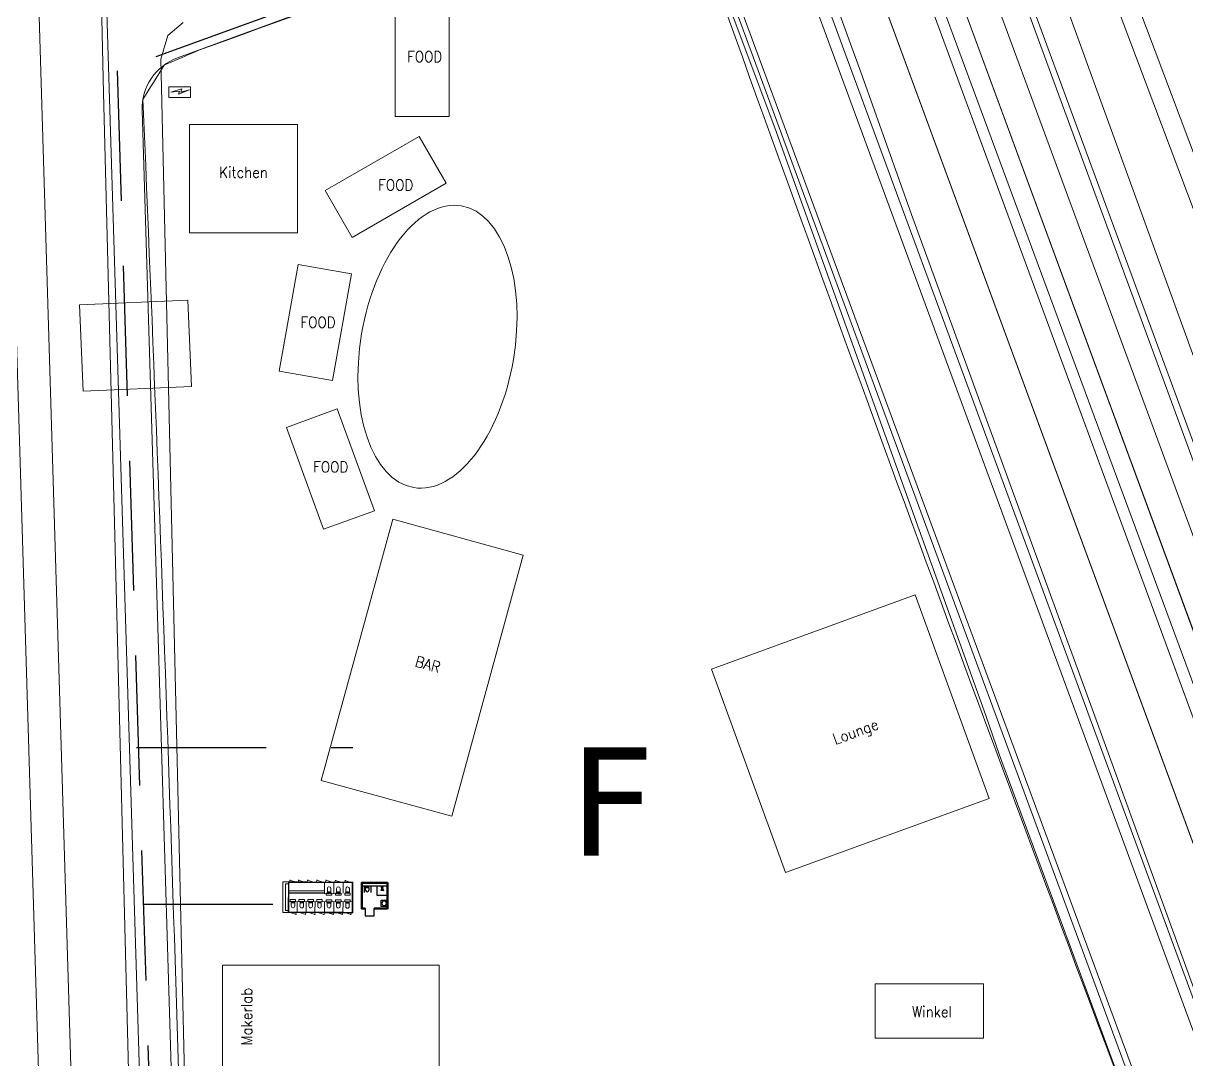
# Model space of a CAD drawing. Header units: millimetres. Extents: x 111563 to 112628, y 522776 to 523529.
# Drawn here: x 111919.6 to 112027, y 523121.2 to 523216.9 of the extents above; entities that cross this region are included whole.
import ezdxf
from ezdxf.enums import TextEntityAlignment as Align

# ---------------------------------------------------------------- set-up
doc = ezdxf.new("R2010")
doc.units = ezdxf.units.MM
doc.linetypes.add('DASHED', pattern=[18, 12, -6])
for name, color, linetype, lineweight, true_color in [('aggregaten', 94, 'Continuous', 0, 0x00aa00), ('FIELD F - hull', 18, 'Continuous', 0, 0x000000), ('FIELD M - hull', 18, 'Continuous', 0, 0x000000), ('FIELD N-O-Q - hull', 18, 'Continuous', 0, 0x000000), ('KOP -ACHTERGROND', 47, 'Continuous', 0, 0x7f6f3f), ('Pipes - water', 5, 'DASHED', 25, 0x0000ff), ('T hardware', 18, 'Continuous', 0, 0x000000), ('T horeca', 18, 'Continuous', 0, 0x000000), ('temp bridges', 1, 'Continuous', 0, 0xff0000), ('W00 kant water', 5, 'Continuous', 0, 0x0000ff)]:
    doc.layers.add(name, color=color, linetype=linetype, lineweight=lineweight, true_color=true_color)
doc.layers.add('toilet', color=18, linetype='Continuous', true_color=0x000000)
doc.styles.add('textstyle100', font='Standard')
doc.styles.add('textstyle39', font='standard')
doc.styles.add('textstyle49', font='standard')
doc.styles.add('textstyle50', font='standard')
doc.styles.add('textstyle87', font='')
doc.styles.add('textstyle95', font='Standard')
doc.styles.add('textstyle96', font='Standard')
doc.styles.add('textstyle97', font='Standard')
doc.styles.add('textstyle98', font='Standard')
doc.styles.add('textstyle99', font='Standard')
doc.styles.get('textstyle87').set_extended_font_data('DejaVu Sans Mono')

msp = doc.modelspace()

# ---------------------------------------------------------------- hatches: boundary and pattern name
at = {"layer": 'FIELD F - hull'}
h = msp.add_hatch(dxfattribs=at)
h.set_pattern_fill('AR-B816', color=256, scale=1000, style=0)
edge = h.paths.add_edge_path(flags=0)
edge.add_arc((118835.53178, 525681.69591), 7280.62405, 199.673781411, 200.673781411)
edge.add_arc((112164.4325, 523077.65319), 144.66022, 166.5522056, 167.5522056)
edge.add_arc((113804.70745, 518298.22268), 5129.898, 110.3213192, 111.3213192)
edge.add_arc((111894.60483, 522918.70969), 164.54002, 74.1704701, 75.1704701)
edge.add_arc((111835.92256, 522982.26304), 138.85644, 43.4565831, 44.4565831)
edge.add_arc((104466.83577, 522890.76036), 7470.58485, 1.4478013, 2.4478013)
edge.add_arc((111749.9902, 523323.27303), 213.28916, 327.8656075, 328.8656075)
edge.add_arc((111854.56536, 523397.03301), 199.88382, 292.9658522, 293.9658522)
edge.add_arc((111030.39541, 525752.57796), 2694.832, 289.63104808, 290.63104808)
at = {"layer": 'FIELD M - hull'}
h = msp.add_hatch(dxfattribs=at)
h.set_pattern_fill('AR-B816', color=256, scale=1000, style=0)
edge = h.paths.add_edge_path(flags=0)
edge.add_arc((110100.51267, 527519.9156), 4614.66426, 292.10933608, 293.10933608)
edge.add_arc((123015.50456, 523514.18184), 11106.36026, 181.231189522, 182.231189522)
edge.add_arc((112529.80807, 520862.93676), 2301.77312, 105.42566029, 106.42566029)
edge.add_arc((104523.25818, 522837.89974), 7359.36025, 1.813286739, 2.813286739)
edge.add_arc((112756.48119, 520724.35128), 2627.47675, 109.63104808, 110.63104808)
edge.add_arc((108324.44089, 523595.83033), 3530.43389, 353.29007518, 354.29007518)
at = {"layer": 'FIELD N-O-Q - hull'}
h = msp.add_hatch(dxfattribs=at)
h.set_pattern_fill('AR-B816', color=256, scale=1000, style=0)
h.paths.add_polyline_path([(112104.1131, 523428.83168), (112259.20185, 523474.28717), (112262.73937, 523319.31976), (112187.88576, 523319.44031), (112192.07783, 523173.24212), (112050.76029, 523122.41024), (111962.59473, 523365.03129), (112106.90715, 523415.11788)], flags=0)
at = {"layer": 'W00 kant water'}
h = msp.add_hatch(dxfattribs=at)
h.set_pattern_fill('AR-B816', color=256, scale=1000, style=0)
h.paths.add_polyline_path([(111954.90225, 523352.2483), (111954.16815, 523355.15934), (111954.29143, 523356.69708), (111954.53219, 523357.60946), (111955.29717, 523358.12557), (111956.92421, 523358.80666), (111958.96746, 523358.57963), (111960.40531, 523357.63368), (111966.36041, 523343.11079), (112037.65065, 523149.0723), (112039.7004, 523143.75169), (112040.19078, 523140.91837), (112039.64592, 523139.1748), (112038.44721, 523137.75814), (112036.4312, 523137.37673), (112034.14275, 523138.19403)], flags=0)
h = msp.add_hatch(dxfattribs=at)
h.set_pattern_fill('AR-B816', color=256, scale=1000, style=0)
h.paths.add_polyline_path([(111976.762, 523253.036), (111964, 523288), (111962.85072, 523289.77996), (111960.49689, 523290.72149), (111958.14306, 523290.34488), (111934.69893, 523280.64711), (111932.43925, 523278.95235), (111930.83865, 523276.31606), (111930.74449, 523271.04348), (111930.17957, 523269.16042), (111927.54329, 523267.65397), (111925.94268, 523268.12474), (111925.18946, 523273.67977), (111925.18946, 523278.48158), (111925.56607, 523280.36465), (111927.07252, 523282.15356), (111958.51967, 523294.48762), (111960.12028, 523295.24085), (111960.40274, 523296.7473), (111960.30858, 523298.53621), (111959.34736, 523300.83532), (111943.338, 523340.091), (111939.4335, 523351.0695), (111939.22931, 523352.55662), (111939.68125, 523354.02541), (111941.26302, 523354.70331), (111943.18374, 523354.13839), (111944.76552, 523351.65275), (111949, 523340), (111963.73771, 523300.63769), (111981.63434, 523254.26914), (111997, 523212), (112001.5812, 523199.19106), (112018.26302, 523153.57833), (112031.97662, 523115.80851), (112033, 523112), (112032.49373, 523108.73973), (112031.36451, 523107.35886), (112030.44451, 523106.49986), (112023.137, 523103.682), (112000, 523095.135), (111999.12, 523094.81), (111986.117, 523090.259), (111984.774, 523090.077), (111984.302, 523090.858), (111984.078, 523091.743), (111984.207, 523093.079), (111984.6, 523093.393), (111984.834, 523093.606), (111997.542, 523097.773), (112000, 523098.76), (112023.50843, 523108.27508), (112024.37223, 523109.44558), (112024.71277, 523111.07262), (112024.59925, 523113.26723), (111982.13516, 523228.15507), (111980.57154, 523231.07798), (111979.15489, 523232.16772), (111977.30234, 523232.16772), (111934.33009, 523216.93777), (111932.9178, 523215.71377), (111932.25873, 523213.54825), (111935.31591, 523082.74622), (111935.40672, 523079.02295), (111935.76997, 523078.02403), (111936.54186, 523077.34294), (111937.677, 523077.11592), (111939.22079, 523077.07051), (111941.12783, 523077.56997), (111944.45858, 523078.64759), (111972.374, 523088.667), (111973.775, 523089.354), (111974.709, 523089.666), (111975.485, 523089.685), (111976.267, 523089.281), (111976.66, 523088.476), (111976.171, 523086.867), (111974.14, 523085.497), (111971.894, 523084.747), (111938.6015, 523072.00956), (111936.31073, 523071.75487), (111933.85126, 523072.07019), (111932.05395, 523073.74137), (111931.04493, 523076.20084), (111930.33444, 523079.27672), (111926.95394, 523210.45083), (111926.12685, 523247.53324), (111926.11145, 523250.52795), (111926.39523, 523251.60002), (111927.18353, 523252.19913), (111928.16101, 523252.23066), (111929.57993, 523251.4739), (111929.92678, 523249.86578), (111930.52368, 523220.43127), (111930.7053, 523218.97828), (111931.61341, 523218.16098), (111932.79396, 523218.20639), (111979.79919, 523236.37056), (111980.92903, 523239.08217), (111980.92903, 523242.3587)], flags=0)

# ---------------------------------------------------------------- linework, layer by layer
at = {"layer": 'aggregaten'}
for p, q in [((111935, 523211), (111933, 523211)), ((111933, 523211), (111933, 523210)), ((111935, 523210), (111935, 523211)), ((111933, 523210), (111935, 523210))]:
    msp.add_line(p, q, dxfattribs=at)
at = {"layer": 'aggregaten', "color": 2, "true_color": 0xffff00}
for points in [[(111933.2, 523210.5), (111934.2, 523210.8), (111934.1, 523210.5), (111934.9, 523210.7), (111933.9, 523210.3), (111934, 523210.6)], [(111934, 523210.6), (111933.2, 523210.5)]]:
    msp.add_lwpolyline(points, dxfattribs=at)
at = {"layer": 'FIELD F - hull'}
msp.add_lwpolyline([(111979.91634, 523230.56894, 0.004363351), (112023.73854, 523111.29527, 0.004363351), (112023.17284, 523108.8347, 0.004363351), (111939.48742, 523077.00995, 0.004363351), (111936.71786, 523077.76915, 0.004363351), (111935.0357, 523079.51373, 0.004363351), (111930.60405, 523209.82304, 0.004363351), (111932.55652, 523212.99246, 0.004363351), (111935.75659, 523214.38163, 0.004363351)], format="xyb", close=True, dxfattribs=at)
at = {"layer": 'FIELD N-O-Q - hull'}
msp.add_lwpolyline([(112104.1131, 523428.83168), (112259.20185, 523474.28717), (112262.73937, 523319.31976), (112187.88576, 523319.44031), (112192.07783, 523173.24212), (112050.76029, 523122.41024), (111962.59473, 523365.03129), (112106.90715, 523415.11788)], close=True, dxfattribs=at)
at = {"layer": 'KOP -ACHTERGROND'}
for p, q in [((112031.87917, 523115.082), (111939.21566, 523366.83769)), ((111939.98446, 523361.52518), (112031.11837, 523114.16484)), ((111961.33262, 523357.96187), (112042.53199, 523137.56635)), ((112039.71697, 523136.52922), (111958.5176, 523356.92474)), ((111955.70257, 523355.88761), (112036.90194, 523135.49209)), ((111980.67031, 523230.84532), (112023.87495, 523113.57706))]:
    msp.add_line(p, q, dxfattribs=at)
for points in [[(112037.87076, 523124.76318), (111948.85367, 523366.37796), (111934.12638, 523374.5346), (111920.27408, 523371.07322)], [(111943.498, 523369.34417), (111943.498, 523369.34417), (112034.11672, 523123.38217)], [(111925.67379, 523063.43116), (111916.66901, 523361.36442)], [(111922.71542, 523062.0008), (111913.707, 523360.06224)], [(111931.61101, 523076.95903), (111926.2132, 523252.8564)]]:
    msp.add_lwpolyline(points, dxfattribs=at)
msp.add_lwpolyline([(111948.85367, 523366.37796), (112033.90268, 523135.53356), (112035.89942, 523138.2132), (111949.48564, 523372.76194), (111948.63332, 523373.1486), (111948.00504, 523373.70078), (111946.17681, 523373.12865), (111948.85367, 523366.37796)], close=True, dxfattribs=at)
for points in [[(112037.87076, 523124.76318), (112036.31464, 523124.19193, 0.157618222), (112034.37745, 523122.67449), (111945.61451, 523363.59943), (111933.56707, 523370.27185), (111921.24378, 523367.19254)], [(112036.48066, 523103.28229), (112030.59265, 523120.44951, -0.409177855), (112033.54431, 523126.68383), (112049.58378, 523132.57186, 0.416790566), (112051.40427, 523136.54997), (111964.935, 523365.97292), (111920.57083, 523348.12248)], [(112038.22113, 523103.87924), (112032.33173, 523121.05053, -0.409500862), (112034.1784, 523124.95653), (112050.21786, 523130.84457, 0.416790566), (112053.12593, 523137.19922), (111966.6635, 523366.60401)], [(112022.91047, 523107.95697, 0.40472501), (112024.03162, 523110.50315), (112009.68234, 523149.28642), (112008.43531, 523152.94679), (111988.95935, 523207.20939), (111980.86107, 523228.80103, 0.412025901), (111978.30012, 523229.97649), (111933.81055, 523213.66828, 0.322991881), (111930.53368, 523208.82269), (111934.37109, 523081.85749, 0.510705131), (111941.07446, 523077.30846)]]:
    msp.add_lwpolyline(points, format="xyb", dxfattribs=at)
at = {"layer": 'Pipes - water'}
for p, q in [((111960, 523224), (111928.22064, 523212.45341)), ((111928.22064, 523212.45341), (111932.31829, 523082.5777)), ((111930, 523150), (111950, 523150)), ((111930.61015, 523135.5488), (111944.29713, 523135.5488))]:
    msp.add_line(p, q, dxfattribs=at)
at = {"layer": 'T hardware'}
msp.add_lwpolyline([(111937.95037, 523119.90135), (111937.95037, 523129.90135), (111957.95037, 523129.90135), (111957.95037, 523119.90135), (111937.95037, 523119.90135)], close=True, dxfattribs=at)
at = {"layer": 'T horeca'}
for p, q in [((111953.89242, 523218.25982), (111953.89242, 523208.25982)), ((111958.89242, 523208.25982), (111958.89242, 523218.25982)), ((111953.89242, 523208.25982), (111958.89242, 523208.25982)), ((111944.89484, 523207.50648), (111934.89484, 523207.50648)), ((111934.89484, 523207.50648), (111934.89484, 523197.50648)), ((111944.89484, 523197.50648), (111944.89484, 523207.50648)), ((111956.10066, 523206.41292), (111947.44041, 523201.41292)), ((111958.60066, 523202.08279), (111956.10066, 523206.41292)), ((111949.94041, 523197.08279), (111958.60066, 523202.08279)), ((111947.44041, 523201.41292), (111949.94041, 523197.08279)), ((111934.89484, 523197.50648), (111944.89484, 523197.50648)), ((111944.9313, 523194.60247), (111943.19482, 523184.75439)), ((111949.85534, 523193.73422), (111944.9313, 523194.60247)), ((111948.11885, 523183.88615), (111949.85534, 523193.73422)), ((111943.19482, 523184.75439), (111948.11885, 523183.88615)), ((111948.55443, 523181.25789), (111943.85596, 523179.54779)), ((111951.97463, 523171.86096), (111948.55443, 523181.25789)), ((111943.85596, 523179.54779), (111947.27616, 523170.15086)), ((111947.27616, 523170.15086), (111951.97463, 523171.86096)), ((112008.21579, 523128.16972), (111998.21579, 523128.16972)), ((111998.21579, 523128.16972), (111998.21579, 523123.16972)), ((112008.21579, 523123.16972), (112008.21579, 523128.16972)), ((111998.21579, 523123.16972), (112008.21579, 523123.16972))]:
    msp.add_line(p, q, dxfattribs=at)
for points in [[(111953.6701, 523171.06359), (111965.72706, 523167.76518), (111959.13024, 523143.65124), (111947.07327, 523146.94965), (111953.6701, 523171.06359)], [(111983.10029, 523157.24059), (112001.89414, 523164.08099), (112008.73454, 523145.28714), (111989.94069, 523138.44674), (111983.10029, 523157.24059)]]:
    msp.add_lwpolyline(points, close=True, dxfattribs=at)
msp.add_ellipse((111957.80544, 523186.99547), major_axis=(2.19456, 13.00453), ratio=0.538841953, dxfattribs=at)
at = {"layer": 'temp bridges'}
for p, q in [((111934.74024, 523191.30362), (111924.74929, 523190.87834)), ((111924.74929, 523190.87834), (111925.08951, 523182.88558)), ((111934.74024, 523191.30362), (111935.08046, 523183.31085)), ((111935.08046, 523183.31085), (111925.08951, 523182.88558))]:
    msp.add_line(p, q, dxfattribs=at)
at = {"layer": 'toilet', "linetype": 'Continuous', "lineweight": 0}
for p, q in [((111943.53253, 523137.60091), (111943.5177, 523134.76744)), ((111944.04484, 523137.59823), (111943.53253, 523137.60091)), ((111943.76937, 523137.40284), (111943.75648, 523134.94228)), ((111944.04005, 523137.40142), (111943.76937, 523137.40284)), ((111944.02716, 523134.94086), (111944.04005, 523137.40142)), ((111944.03, 523134.76475), (111944.04484, 523137.59823)), ((111944.04457, 523137.54608), (111944.03, 523134.76475)), ((111944.0448, 523137.59057), (111944.03921, 523136.52326)), ((111944.04479, 523137.59057), (111944.03948, 523136.57572)), ((111944.0448, 523137.59057), (111944.04457, 523137.54682)), ((111944.04457, 523137.54682), (111944.0448, 523137.59057)), ((111944.04457, 523137.54682), (111944.12332, 523137.54641)), ((111944.12332, 523137.54641), (111944.04457, 523137.54682)), ((111944.08832, 523137.54585), (111944.04457, 523137.54608)), ((111944.08855, 523137.59034), (111944.0448, 523137.59057)), ((111944.12355, 523137.59016), (111944.0448, 523137.59057)), ((111944.0448, 523137.59057), (111944.12355, 523137.59016)), ((111944.0448, 523137.59057), (111944.0448, 523137.59057)), ((111944.07375, 523134.76452), (111944.08832, 523137.54585)), ((111944.08296, 523136.52303), (111944.08855, 523137.59034)), ((111944.08832, 523137.54585), (111944.08832, 523137.54585)), ((111944.08855, 523137.59034), (111944.08855, 523137.59034)), ((111944.10911, 523137.54863), (111944.20607, 523137.78324)), ((111944.12332, 523137.54641), (111944.12355, 523137.59016)), ((111944.12355, 523137.59016), (111944.12332, 523137.54641)), ((111944.12332, 523137.54641), (111944.12355, 523137.59016)), ((111944.81443, 523137.54279), (111944.12332, 523137.54641)), ((111944.12355, 523137.59016), (111944.12355, 523137.59016)), ((111944.12355, 523137.59016), (111944.81466, 523137.58654)), ((111944.12355, 523137.59016), (111944.12355, 523137.59016)), ((111944.85275, 523137.54259), (111944.1567, 523137.75619)), ((111944.81466, 523137.58654), (111944.81443, 523137.54279)), ((111944.81443, 523137.54279), (111944.81466, 523137.58654)), ((111944.81466, 523137.58654), (111944.81443, 523137.54279)), ((111944.81443, 523137.54279), (111944.91068, 523137.54229)), ((111944.91068, 523137.54229), (111944.81443, 523137.54279)), ((111944.91091, 523137.58604), (111944.81466, 523137.58654)), ((111944.81466, 523137.58654), (111944.91091, 523137.58604)), ((111944.81466, 523137.58654), (111944.81466, 523137.58654)), ((111944.90745, 523137.54445), (111945.00436, 523137.77906)), ((111944.91068, 523137.54229), (111944.91091, 523137.58604)), ((111944.91091, 523137.58604), (111944.91068, 523137.54229)), ((111944.91072, 523137.54229), (111944.91095, 523137.58604)), ((111945.63683, 523137.53848), (111944.91072, 523137.54229)), ((111944.91091, 523137.58604), (111944.91091, 523137.58604)), ((111944.91095, 523137.58604), (111945.63706, 523137.58223)), ((111944.91095, 523137.58604), (111944.91095, 523137.58604)), ((111945.65105, 523137.53841), (111944.955, 523137.75201)), ((111945.63701, 523137.58223), (111945.63679, 523137.53849)), ((111945.63679, 523137.53848), (111945.63701, 523137.58223)), ((111945.63679, 523137.53849), (111945.73303, 523137.53798)), ((111945.73303, 523137.53798), (111945.63679, 523137.53848)), ((111945.63706, 523137.58223), (111945.63683, 523137.53848)), ((111945.73326, 523137.58173), (111945.63701, 523137.58223)), ((111945.63701, 523137.58223), (111945.73326, 523137.58173)), ((111945.63701, 523137.58223), (111945.63701, 523137.58223)), ((111945.73029, 523137.54014), (111945.82724, 523137.77475)), ((111945.73303, 523137.53798), (111945.73326, 523137.58173)), ((111945.73326, 523137.58173), (111945.73303, 523137.53798)), ((111945.73303, 523137.53798), (111945.73326, 523137.58173)), ((111946.45914, 523137.53418), (111945.73303, 523137.53798)), ((111945.73326, 523137.58173), (111945.73326, 523137.58173)), ((111945.73326, 523137.58173), (111946.45937, 523137.57793)), ((111945.73326, 523137.58173), (111945.73326, 523137.58173)), ((111946.47397, 523137.5341), (111945.77793, 523137.7477)), ((111946.45937, 523137.57793), (111946.45914, 523137.53418)), ((111946.45942, 523137.57793), (111946.45919, 523137.53418)), ((111946.45919, 523137.53418), (111946.45942, 523137.57793)), ((111946.45919, 523137.53418), (111946.55543, 523137.53368)), ((111946.55543, 523137.53367), (111946.45919, 523137.53418)), ((111946.55566, 523137.57742), (111946.45942, 523137.57793)), ((111946.45942, 523137.57793), (111946.55566, 523137.57742)), ((111946.45942, 523137.57793), (111946.45942, 523137.57793)), ((111946.55539, 523137.53367), (111946.55562, 523137.57742)), ((111947.334, 523137.5296), (111946.55539, 523137.53367)), ((111946.55543, 523137.53368), (111946.55566, 523137.57742)), ((111946.55566, 523137.57742), (111946.55543, 523137.53367)), ((111946.55562, 523137.57742), (111947.33423, 523137.57335)), ((111946.55562, 523137.57742), (111946.55562, 523137.57742)), ((111946.55566, 523137.57742), (111946.55566, 523137.57742)), ((111946.59425, 523137.53561), (111946.69116, 523137.77022)), ((111947.33785, 523137.52958), (111946.6418, 523137.74318)), ((111947.33423, 523137.57335), (111947.334, 523137.5296)), ((111947.33427, 523137.57335), (111947.33404, 523137.5296)), ((111947.33404, 523137.5296), (111947.33427, 523137.57335)), ((111947.33404, 523137.5296), (111947.43029, 523137.5291)), ((111947.43029, 523137.52909), (111947.33404, 523137.5296)), ((111947.43052, 523137.57284), (111947.33427, 523137.57335)), ((111947.33427, 523137.57335), (111947.43052, 523137.57284)), ((111947.33427, 523137.57335), (111947.33427, 523137.57335)), ((111947.37802, 523137.57312), (111947.3727, 523136.55826)), ((111947.43025, 523137.52909), (111947.43048, 523137.57284)), ((111948.1914, 523137.52511), (111947.43025, 523137.52909)), ((111947.43029, 523137.5291), (111947.43052, 523137.57284)), ((111947.43052, 523137.57284), (111947.43029, 523137.52909)), ((111947.43048, 523137.57284), (111948.19163, 523137.56886)), ((111947.43048, 523137.57284), (111947.43048, 523137.57284)), ((111947.43052, 523137.57284), (111947.43052, 523137.57284)), ((111947.44452, 523137.53116), (111947.54143, 523137.76577)), ((111948.18812, 523137.52513), (111947.49207, 523137.73873)), ((111948.19163, 523137.56886), (111948.1914, 523137.52511)), ((111948.19167, 523137.56886), (111948.19144, 523137.52511)), ((111948.19144, 523137.52511), (111948.19167, 523137.56886)), ((111948.19144, 523137.52511), (111948.28765, 523137.52461)), ((111948.28765, 523137.5246), (111948.19144, 523137.52511)), ((111948.28788, 523137.56835), (111948.19167, 523137.56886)), ((111948.19167, 523137.56886), (111948.28788, 523137.56835)), ((111948.19167, 523137.56886), (111948.19167, 523137.56886)), ((111948.23971, 523137.56861), (111948.23439, 523136.55375)), ((111948.2876, 523137.5246), (111948.28783, 523137.56835)), ((111949.04876, 523137.52062), (111948.2876, 523137.5246)), ((111948.28765, 523137.52461), (111948.28788, 523137.56835)), ((111948.28788, 523137.56835), (111948.28765, 523137.5246)), ((111948.28783, 523137.56835), (111949.04899, 523137.56437)), ((111948.28783, 523137.56835), (111948.28783, 523137.56835)), ((111948.28788, 523137.56835), (111948.28788, 523137.56835)), ((111948.29475, 523137.52671), (111948.3917, 523137.76132)), ((111949.03843, 523137.52067), (111948.34238, 523137.73428)), ((111949.04899, 523137.56437), (111949.04876, 523137.52062)), ((111949.04876, 523137.52062), (111949.04899, 523137.56437)), ((111949.04899, 523137.56437), (111949.04876, 523137.52062)), ((111949.04876, 523137.52062), (111949.14501, 523137.52012)), ((111949.14501, 523137.52012), (111949.04876, 523137.52062)), ((111949.14523, 523137.56386), (111949.04899, 523137.56437)), ((111949.04899, 523137.56437), (111949.14523, 523137.56386)), ((111949.04899, 523137.56437), (111949.04899, 523137.56437)), ((111949.09273, 523137.56414), (111949.08742, 523136.54928)), ((111949.14501, 523137.52012), (111949.14523, 523137.56386)), ((111949.14523, 523137.56386), (111949.14501, 523137.52012)), ((111949.14505, 523137.52012), (111949.14528, 523137.56386)), ((111949.89741, 523137.51618), (111949.14505, 523137.52012)), ((111949.14523, 523137.56386), (111949.14523, 523137.56386)), ((111949.14528, 523137.56386), (111949.89764, 523137.55993)), ((111949.14528, 523137.56386), (111949.14528, 523137.56386)), ((111949.20513, 523137.52194), (111949.30204, 523137.75655)), ((111949.94877, 523137.51591), (111949.25272, 523137.72951)), ((111949.89759, 523137.55993), (111949.89736, 523137.51618)), ((111949.89736, 523137.51618), (111949.89759, 523137.55993)), ((111949.89736, 523137.51618), (111949.99361, 523137.51567)), ((111949.99361, 523137.51567), (111949.89736, 523137.51618)), ((111949.89764, 523137.55993), (111949.89741, 523137.51618)), ((111949.99384, 523137.55942), (111949.89759, 523137.55993)), ((111949.89759, 523137.55993), (111949.99384, 523137.55942)), ((111949.89759, 523137.55993), (111949.89759, 523137.55993)), ((111949.94139, 523137.5597), (111949.92659, 523134.73388)), ((111949.99389, 523137.55942), (111949.94139, 523137.5597)), ((111949.97909, 523134.7336), (111949.99389, 523137.55942)), ((111949.99361, 523137.51567), (111949.99384, 523137.55942)), ((111949.99384, 523137.55942), (111949.99361, 523137.51567)), ((111949.99384, 523137.55942), (111949.99384, 523137.55942)), ((111949.99389, 523137.55942), (111949.99389, 523137.55942)), ((111944.03921, 523136.52326), (111944.08296, 523136.52303)), ((111947.35599, 523136.63325), (111944.07798, 523136.65042)), ((111947.35674, 523136.77544), (111944.07873, 523136.7926)), ((111948.7652, 523136.49852), (111944.08296, 523136.52303)), ((111944.2025, 523135.96676), (111944.20152, 523135.77873)), ((111944.70557, 523135.96413), (111944.2025, 523135.96676)), ((111944.70459, 523135.7761), (111944.70557, 523135.96413)), ((111945.01615, 523135.96251), (111945.01517, 523135.77448)), ((111945.51914, 523135.95988), (111945.01615, 523135.96251)), ((111945.51815, 523135.77184), (111945.51914, 523135.95988)), ((111945.84288, 523135.95819), (111945.8419, 523135.77016)), ((111946.34596, 523135.95556), (111945.84288, 523135.95819)), ((111946.34497, 523135.76752), (111946.34596, 523135.95556)), ((111947.53792, 523136.36931), (111947.53891, 523136.55739)), ((111948.041, 523136.36668), (111947.53792, 523136.36931)), ((111947.53891, 523136.55739), (111948.04198, 523136.55476)), ((111947.53891, 523136.55739), (111947.53891, 523136.55739)), ((111947.63544, 523136.60939), (111947.6358, 523136.67939)), ((111947.95914, 523136.60769), (111947.63544, 523136.60939)), ((111947.63839, 523136.98121), (111947.6358, 523136.67939)), ((111947.6358, 523136.67939), (111947.9595, 523136.67769)), ((111947.6358, 523136.67939), (111947.6358, 523136.67939)), ((111947.9595, 523136.67769), (111947.95914, 523136.60769)), ((111947.96113, 523136.98823), (111947.9595, 523136.67765)), ((111948.04198, 523136.55476), (111948.041, 523136.36668)), ((111948.3997, 523136.3648), (111948.40069, 523136.55288)), ((111948.90269, 523136.36217), (111948.3997, 523136.3648)), ((111948.40069, 523136.55288), (111948.90367, 523136.55025)), ((111948.40069, 523136.55288), (111948.40069, 523136.55288)), ((111948.49279, 523136.6049), (111948.49316, 523136.6749)), ((111948.81649, 523136.6032), (111948.49279, 523136.6049)), ((111948.49574, 523136.97672), (111948.49316, 523136.6749)), ((111948.49316, 523136.6749), (111948.81686, 523136.6732)), ((111948.49316, 523136.6749), (111948.49316, 523136.6749)), ((111948.7652, 523136.49852), (111948.6799, 523136.49896)), ((111948.7652, 523136.49852), (111948.6799, 523136.49896)), ((111948.7652, 523136.49852), (111948.6799, 523136.49896)), ((111948.7652, 523136.49852), (111948.6799, 523136.49896)), ((111948.7652, 523136.49852), (111948.7652, 523136.49852)), ((111948.7652, 523136.49852), (111948.7652, 523136.49852)), ((111948.7652, 523136.49852), (111948.7652, 523136.49852)), ((111948.7652, 523136.49852), (111948.7652, 523136.49852)), ((111948.81686, 523136.6732), (111948.81649, 523136.6032)), ((111948.81848, 523136.98374), (111948.81686, 523136.67316)), ((111948.90367, 523136.55025), (111948.90269, 523136.36217)), ((111949.25264, 523136.36034), (111949.25363, 523136.54841)), ((111949.75572, 523136.3577), (111949.25264, 523136.36034)), ((111949.25363, 523136.54841), (111949.7567, 523136.54578)), ((111949.25363, 523136.54841), (111949.25363, 523136.54841)), ((111949.34582, 523136.60043), (111949.34618, 523136.67043)), ((111949.66948, 523136.59874), (111949.34582, 523136.60043)), ((111949.34873, 523136.97225), (111949.34614, 523136.67043)), ((111949.34618, 523136.67043), (111949.66984, 523136.66874)), ((111949.34618, 523136.67043), (111949.34618, 523136.67043)), ((111949.66984, 523136.66874), (111949.66948, 523136.59874)), ((111949.67142, 523136.97927), (111949.6698, 523136.66869)), ((111949.7567, 523136.54578), (111949.75572, 523136.3577)), ((111943.75648, 523134.94228), (111944.02716, 523134.94086)), ((111943.75648, 523134.94228), (111943.75648, 523134.94228)), ((111944.03, 523134.7647), (111944.03531, 523135.77956)), ((111949.93186, 523135.74873), (111944.07907, 523135.77938)), ((111944.20152, 523135.77873), (111944.70459, 523135.7761)), ((111944.20152, 523135.77873), (111944.20152, 523135.77873)), ((111944.2938, 523135.35392), (111944.29577, 523135.6557)), ((111944.29749, 523135.72573), (111944.29713, 523135.65574)), ((111944.29713, 523135.65574), (111944.62083, 523135.65404)), ((111944.29713, 523135.65574), (111944.29713, 523135.65574)), ((111944.62119, 523135.72404), (111944.29749, 523135.72573)), ((111944.6192, 523135.34346), (111944.62083, 523135.65404)), ((111944.62083, 523135.65404), (111944.62119, 523135.72404)), ((111944.84365, 523134.76045), (111944.84896, 523135.7753)), ((111945.01517, 523135.77448), (111945.51815, 523135.77184)), ((111945.01517, 523135.77448), (111945.01517, 523135.77448)), ((111945.11016, 523135.34964), (111945.11078, 523135.65143)), ((111945.11114, 523135.72147), (111945.11078, 523135.65148)), ((111945.11078, 523135.65148), (111945.43444, 523135.64978)), ((111945.11078, 523135.65148), (111945.11078, 523135.65148)), ((111945.43481, 523135.71978), (111945.11114, 523135.72147)), ((111945.43281, 523135.3392), (111945.43444, 523135.64978)), ((111945.43444, 523135.64978), (111945.43481, 523135.71978)), ((111945.67038, 523134.75613), (111945.67569, 523135.77098)), ((111945.8419, 523135.77016), (111946.34497, 523135.76752)), ((111945.8419, 523135.77016), (111945.8419, 523135.77016)), ((111945.93251, 523135.3453), (111945.93313, 523135.64709)), ((111945.9335, 523135.71713), (111945.93313, 523135.64713)), ((111945.93313, 523135.64713), (111946.25679, 523135.64544)), ((111945.93313, 523135.64713), (111945.93313, 523135.64713)), ((111946.25716, 523135.71544), (111945.9335, 523135.71713)), ((111946.25516, 523135.33486), (111946.25679, 523135.64544)), ((111946.25679, 523135.64544), (111946.25716, 523135.71544)), ((111946.49274, 523134.75183), (111946.49805, 523135.76669)), ((111946.66524, 523135.9539), (111946.66426, 523135.76586)), ((111946.66426, 523135.76586), (111947.16733, 523135.76323)), ((111946.66426, 523135.76586), (111946.66426, 523135.76586)), ((111947.16832, 523135.95126), (111946.66524, 523135.9539)), ((111946.75352, 523135.34101), (111946.75549, 523135.64279)), ((111946.75586, 523135.71284), (111946.75549, 523135.64284)), ((111946.75549, 523135.64284), (111947.07919, 523135.64114)), ((111946.75549, 523135.64284), (111946.75549, 523135.64284)), ((111947.07956, 523135.71114), (111946.75586, 523135.71284)), ((111947.07761, 523135.33057), (111947.07923, 523135.64114)), ((111947.07919, 523135.64114), (111947.07956, 523135.71114)), ((111947.16733, 523135.76323), (111947.16832, 523135.95126)), ((111947.36322, 523134.74728), (111947.36854, 523135.76214)), ((111947.53572, 523135.94935), (111947.53474, 523135.76131)), ((111947.53474, 523135.76131), (111948.03781, 523135.75868)), ((111947.53474, 523135.76131), (111947.53474, 523135.76131)), ((111948.0388, 523135.94671), (111947.53572, 523135.94935)), ((111947.62978, 523135.33645), (111947.63035, 523135.63824)), ((111947.63072, 523135.70828), (111947.63035, 523135.63828)), ((111947.63035, 523135.63828), (111947.95405, 523135.63659)), ((111947.63035, 523135.63828), (111947.63035, 523135.63828)), ((111947.95442, 523135.70659), (111947.63072, 523135.70828)), ((111947.95242, 523135.32601), (111947.95405, 523135.63659)), ((111947.95405, 523135.63659), (111947.95442, 523135.70659)), ((111948.03781, 523135.75868), (111948.0388, 523135.94671)), ((111948.22491, 523134.74278), (111948.23022, 523135.75763)), ((111948.3975, 523135.94484), (111948.39652, 523135.75681)), ((111948.39652, 523135.75681), (111948.8995, 523135.75417)), ((111948.39652, 523135.75681), (111948.39652, 523135.75681)), ((111948.90049, 523135.94221), (111948.3975, 523135.94484)), ((111948.48713, 523135.33195), (111948.4877, 523135.63374)), ((111948.48807, 523135.70378), (111948.48771, 523135.63378)), ((111948.48771, 523135.63378), (111948.81141, 523135.63209)), ((111948.48771, 523135.63378), (111948.48771, 523135.63378)), ((111948.81177, 523135.70209), (111948.48807, 523135.70378)), ((111948.80978, 523135.32151), (111948.81141, 523135.63209)), ((111948.81141, 523135.63209), (111948.81177, 523135.70209)), ((111948.8995, 523135.75417), (111948.90049, 523135.94221)), ((111949.07794, 523134.73832), (111949.08325, 523135.75318)), ((111949.25044, 523135.94039), (111949.24946, 523135.75235)), ((111949.24946, 523135.75235), (111949.75253, 523135.74972)), ((111949.24946, 523135.75235), (111949.24946, 523135.75235)), ((111949.75352, 523135.93775), (111949.25044, 523135.94039)), ((111949.34012, 523135.32749), (111949.34069, 523135.62928)), ((111949.3411, 523135.69933), (111949.34073, 523135.62933)), ((111949.34073, 523135.62933), (111949.66439, 523135.62763)), ((111949.34073, 523135.62933), (111949.34073, 523135.62933)), ((111949.66476, 523135.69763), (111949.3411, 523135.69933)), ((111949.66272, 523135.31706), (111949.66435, 523135.62763)), ((111949.66439, 523135.62763), (111949.66476, 523135.69763)), ((111949.75253, 523135.74972), (111949.75352, 523135.93775)), ((111943.5177, 523134.76744), (111944.03, 523134.76475)), ((111943.5177, 523134.76744), (111943.5177, 523134.76744)), ((111944.03023, 523134.8085), (111944.03, 523134.76475)), ((111944.03023, 523134.8085), (111944.03, 523134.76475)), ((111944.03, 523134.76475), (111944.10875, 523134.76434)), ((111944.03, 523134.76475), (111944.10875, 523134.76434)), ((111944.03, 523134.76475), (111944.03, 523134.76475)), ((111944.03, 523134.76475), (111944.07375, 523134.76452)), ((111944.10898, 523134.80809), (111944.03023, 523134.8085)), ((111944.10898, 523134.80809), (111944.03023, 523134.8085)), ((111944.10566, 523134.80045), (111944.80171, 523134.58685)), ((111944.10875, 523134.76434), (111944.10898, 523134.80809)), ((111944.10875, 523134.76434), (111944.10898, 523134.80809)), ((111944.10898, 523134.80809), (111944.10875, 523134.76434)), ((111944.10875, 523134.76434), (111944.79986, 523134.76072)), ((111944.10875, 523134.76434), (111944.10875, 523134.76434)), ((111944.10898, 523134.80809), (111944.10898, 523134.80809)), ((111944.80009, 523134.80447), (111944.10898, 523134.80809)), ((111944.7892, 523134.80562), (111944.69225, 523134.57097)), ((111944.80009, 523134.80447), (111944.79986, 523134.76072)), ((111944.80009, 523134.80447), (111944.79986, 523134.76072)), ((111944.79986, 523134.76072), (111944.80009, 523134.80447)), ((111944.79986, 523134.76072), (111944.89611, 523134.76022)), ((111944.79986, 523134.76072), (111944.89611, 523134.76022)), ((111944.79986, 523134.76072), (111944.79986, 523134.76072)), ((111944.89634, 523134.80397), (111944.80009, 523134.80447)), ((111944.89634, 523134.80397), (111944.80009, 523134.80447)), ((111944.89611, 523134.76022), (111944.89634, 523134.80397)), ((111944.89611, 523134.76022), (111944.89634, 523134.80397)), ((111944.89638, 523134.80397), (111944.89615, 523134.76022)), ((111944.89615, 523134.76022), (111945.62226, 523134.75642)), ((111944.89615, 523134.76022), (111944.89615, 523134.76022)), ((111944.89634, 523134.80397), (111944.89634, 523134.80397)), ((111945.62249, 523134.80016), (111944.89638, 523134.80397)), ((111944.95594, 523134.80694), (111945.65199, 523134.59333)), ((111945.69963, 523134.80086), (111945.60267, 523134.5662)), ((111945.62245, 523134.80017), (111945.62222, 523134.75642)), ((111945.62245, 523134.80016), (111945.62222, 523134.75642)), ((111945.62222, 523134.75642), (111945.71847, 523134.75591)), ((111945.62222, 523134.75642), (111945.71847, 523134.75591)), ((111945.62222, 523134.75642), (111945.62222, 523134.75642)), ((111945.62226, 523134.75642), (111945.62249, 523134.80016)), ((111945.7187, 523134.79966), (111945.62245, 523134.80017)), ((111945.7187, 523134.79966), (111945.62245, 523134.80016)), ((111945.71847, 523134.75591), (111945.7187, 523134.79966)), ((111945.71847, 523134.75591), (111945.7187, 523134.79966)), ((111945.7187, 523134.79966), (111945.71847, 523134.75591)), ((111945.71847, 523134.75591), (111946.44458, 523134.75211)), ((111945.71847, 523134.75591), (111945.71847, 523134.75591)), ((111945.7187, 523134.79966), (111945.7187, 523134.79966)), ((111946.4448, 523134.79586), (111945.7187, 523134.79966)), ((111945.80621, 523134.80248), (111946.50226, 523134.58888)), ((111946.44458, 523134.75211), (111946.4448, 523134.79586)), ((111946.44485, 523134.79586), (111946.44462, 523134.75211)), ((111946.44485, 523134.79586), (111946.44462, 523134.75211)), ((111946.44462, 523134.75211), (111946.54087, 523134.75161)), ((111946.44462, 523134.75211), (111946.54087, 523134.75161)), ((111946.44462, 523134.75211), (111946.44462, 523134.75211)), ((111946.5411, 523134.79536), (111946.44485, 523134.79586)), ((111946.5411, 523134.79535), (111946.44485, 523134.79586)), ((111946.54985, 523134.7964), (111946.4529, 523134.56175)), ((111946.54105, 523134.79535), (111946.54082, 523134.75161)), ((111946.54082, 523134.75161), (111947.31943, 523134.74753)), ((111946.54082, 523134.75161), (111946.54082, 523134.75161)), ((111946.54087, 523134.75161), (111946.5411, 523134.79536)), ((111946.54087, 523134.75161), (111946.5411, 523134.79535)), ((111947.31966, 523134.79128), (111946.54105, 523134.79535)), ((111946.5411, 523134.79536), (111946.5411, 523134.79536)), ((111946.65648, 523134.79803), (111947.35253, 523134.58443)), ((111947.40012, 523134.79195), (111947.30321, 523134.5573)), ((111947.31943, 523134.74753), (111947.31966, 523134.79128)), ((111947.31971, 523134.79128), (111947.31948, 523134.74753)), ((111947.31971, 523134.79128), (111947.31948, 523134.74753)), ((111947.31948, 523134.74753), (111947.41572, 523134.74703)), ((111947.31948, 523134.74753), (111947.41572, 523134.74703)), ((111947.31948, 523134.74753), (111947.31948, 523134.74753)), ((111947.41595, 523134.79077), (111947.31971, 523134.79128)), ((111947.41595, 523134.79077), (111947.31971, 523134.79128)), ((111947.41591, 523134.79077), (111947.41568, 523134.74703)), ((111947.41568, 523134.74703), (111948.17683, 523134.74304)), ((111947.41568, 523134.74703), (111947.41568, 523134.74703)), ((111947.41572, 523134.74703), (111947.41595, 523134.79077)), ((111947.41572, 523134.74703), (111947.41595, 523134.79077)), ((111948.17706, 523134.78679), (111947.41591, 523134.79077)), ((111947.41595, 523134.79077), (111947.41595, 523134.79077)), ((111947.5204, 523134.79351), (111948.21645, 523134.57991)), ((111948.264, 523134.78743), (111948.16709, 523134.55278)), ((111948.17683, 523134.74304), (111948.17706, 523134.78679)), ((111948.17711, 523134.78679), (111948.17688, 523134.74304)), ((111948.17711, 523134.78679), (111948.17688, 523134.74304)), ((111948.17688, 523134.74304), (111948.27308, 523134.74254)), ((111948.17688, 523134.74304), (111948.27308, 523134.74254)), ((111948.17688, 523134.74304), (111948.17688, 523134.74304)), ((111948.27331, 523134.78629), (111948.17711, 523134.78679)), ((111948.27331, 523134.78628), (111948.17711, 523134.78679)), ((111948.27327, 523134.78628), (111948.27304, 523134.74254)), ((111948.27304, 523134.74254), (111949.03419, 523134.73855)), ((111948.27304, 523134.74254), (111948.27304, 523134.74254)), ((111948.27308, 523134.74254), (111948.27331, 523134.78629)), ((111948.27308, 523134.74254), (111948.27331, 523134.78628)), ((111949.03442, 523134.7823), (111948.27327, 523134.78628)), ((111948.27331, 523134.78629), (111948.27331, 523134.78629)), ((111948.34333, 523134.7892), (111949.03937, 523134.5756)), ((111949.08692, 523134.78312), (111948.99001, 523134.54847)), ((111949.03419, 523134.73855), (111949.03442, 523134.7823)), ((111949.03442, 523134.7823), (111949.03419, 523134.73855)), ((111949.03442, 523134.7823), (111949.03419, 523134.73855)), ((111949.03419, 523134.73855), (111949.13044, 523134.73805)), ((111949.03419, 523134.73855), (111949.13044, 523134.73805)), ((111949.03419, 523134.73855), (111949.03419, 523134.73855)), ((111949.13067, 523134.7818), (111949.03442, 523134.7823)), ((111949.13067, 523134.7818), (111949.03442, 523134.7823)), ((111949.13044, 523134.73805), (111949.13067, 523134.7818)), ((111949.13044, 523134.73805), (111949.13067, 523134.7818)), ((111949.13071, 523134.7818), (111949.13048, 523134.73805)), ((111949.13048, 523134.73805), (111949.88284, 523134.73411)), ((111949.13048, 523134.73805), (111949.13048, 523134.73805)), ((111949.13067, 523134.7818), (111949.13067, 523134.7818)), ((111949.88307, 523134.77786), (111949.13071, 523134.7818)), ((111949.14162, 523134.78502), (111949.83767, 523134.57142)), ((111949.88522, 523134.77894), (111949.78831, 523134.54429)), ((111949.88303, 523134.77786), (111949.8828, 523134.73411)), ((111949.88303, 523134.77786), (111949.8828, 523134.73411)), ((111949.8828, 523134.73411), (111949.97905, 523134.7336)), ((111949.8828, 523134.73411), (111949.97905, 523134.7336)), ((111949.8828, 523134.73411), (111949.8828, 523134.73411)), ((111949.88284, 523134.73411), (111949.88307, 523134.77786)), ((111949.97927, 523134.77735), (111949.88303, 523134.77786)), ((111949.97927, 523134.77735), (111949.88303, 523134.77786)), ((111949.92659, 523134.73388), (111949.97909, 523134.7336)), ((111949.97905, 523134.7336), (111949.97927, 523134.77735)), ((111949.97905, 523134.7336), (111949.97927, 523134.77735)), ((111949.97927, 523134.77735), (111949.97927, 523134.77735))]:
    msp.add_line(p, q, dxfattribs=at)
at = {"layer": 'toilet'}
for p, q in [((111950.78461, 523135.10809), (111950.78461, 523137.53264)), ((111950.78461, 523137.53264), (111950.84742, 523137.53264)), ((111953.19528, 523137.53349), (111950.78534, 523137.53349)), ((111950.78534, 523137.53349), (111950.78534, 523137.47068)), ((111950.78534, 523137.47068), (111953.19528, 523137.47068)), ((111950.80868, 523137.24048), (111953.18227, 523137.24048)), ((111950.84742, 523137.53264), (111950.84742, 523135.10809)), ((111951.02873, 523137.23636), (111951.02873, 523136.61558)), ((111951.15967, 523136.84119), (111951.15994, 523137.07016)), ((111951.4792, 523137.14343), (111951.15994, 523137.14343)), ((111951.15994, 523137.14343), (111951.15994, 523137.07016)), ((111951.15994, 523137.07016), (111951.4792, 523137.07016)), ((111951.4792, 523137.07016), (111951.4792, 523137.14343)), ((111951.4792, 523137.14343), (111951.4792, 523137.14343)), ((111951.4792, 523137.07016), (111951.47951, 523136.83855)), ((111951.64253, 523137.23636), (111951.64253, 523136.61558)), ((111952.21984, 523136.3447), (111952.21984, 523137.23882)), ((111952.21984, 523137.23882), (111953.15786, 523137.23882)), ((111952.6884, 523137.10381), (111952.56808, 523136.77176)), ((111952.6884, 523137.10381), (111952.6276, 523136.75592)), ((111952.6884, 523137.10381), (111952.80965, 523136.77215)), ((111952.6884, 523137.10381), (111952.75025, 523136.75611)), ((111952.6884, 523137.10381), (111952.68894, 523136.75065)), ((111952.77377, 523137.10405), (111952.77377, 523137.10405)), ((111953.15258, 523135.10809), (111953.15258, 523137.53264)), ((111953.15258, 523137.53264), (111953.21539, 523137.53264)), ((111953.15786, 523137.23882), (111953.15786, 523136.3447)), ((111953.19528, 523137.47068), (111953.19528, 523137.53349)), ((111953.19528, 523137.53349), (111953.19528, 523137.53349)), ((111953.21539, 523137.53264), (111953.21539, 523135.10809)), ((111953.15786, 523136.3447), (111952.21984, 523136.3447)), ((111953.15786, 523136.3447), (111953.15786, 523136.3447)), ((111950.84742, 523135.10809), (111950.78461, 523135.10809)), ((111951.13165, 523135.17137), (111950.78534, 523135.17137)), ((111950.78534, 523135.17137), (111950.78534, 523135.10856)), ((111950.78534, 523135.10856), (111951.13165, 523135.10856)), ((111950.84742, 523135.10809), (111950.84742, 523135.10809)), ((111951.12654, 523135.13866), (111951.12654, 523134.46651)), ((111951.13165, 523135.10856), (111951.13165, 523135.17137)), ((111951.13165, 523135.17137), (111951.13165, 523135.17137)), ((111953.16758, 523135.17137), (111951.96644, 523135.17137)), ((111951.96644, 523135.17137), (111951.96644, 523135.10856)), ((111951.96644, 523135.10856), (111953.16758, 523135.10856)), ((111951.97276, 523134.46651), (111951.97276, 523135.13169)), ((111952.61659, 523135.32098), (111952.61659, 523135.90963)), ((111952.61659, 523135.90963), (111953.15789, 523135.90963)), ((111953.15789, 523135.32098), (111952.61659, 523135.32098)), ((111953.08519, 523135.6094), (111953.08519, 523135.6094)), ((111953.21539, 523135.10809), (111953.15258, 523135.10809)), ((111953.15789, 523135.90963), (111953.15789, 523135.32098)), ((111953.15789, 523135.32098), (111953.15789, 523135.32098)), ((111953.16758, 523135.10856), (111953.16758, 523135.17137)), ((111953.16758, 523135.17137), (111953.16758, 523135.17137)), ((111953.21539, 523135.10809), (111953.21539, 523135.10809)), ((111951.12654, 523134.46651), (111951.97276, 523134.46651))]:
    msp.add_line(p, q, dxfattribs=at)
at = {"layer": 'toilet', "linetype": 'Continuous', "lineweight": 0}
for centre, radius, start, end in [((111947.79923, 523136.98035), 0.16085, 89.6917079, 179.6927078), ((111947.79924, 523136.98036), 0.16084, 359.7039661, 89.6960339), ((111948.65661, 523136.97583), 0.16087, 89.7016842, 179.6827315), ((111948.6566, 523136.97587), 0.16084, 359.7039661, 89.6960339), ((111949.50957, 523136.97139), 0.16085, 89.6917079, 179.6927078), ((111949.50958, 523136.9714), 0.16084, 359.7039661, 89.6960339), ((111948.76539, 523136.53565), 0.0371, 89.7061311, 179.747896), ((111948.76539, 523136.53561), 0.0371, 179.6945863, 269.7054137), ((111948.76529, 523136.51936), 0.02084, 179.6583549, 269.7416451), ((111948.76529, 523136.51936), 0.02084, 179.6583549, 269.7416451), ((111948.76529, 523136.51936), 0.02084, 179.6583549, 269.7416451), ((111948.76529, 523136.51936), 0.02084, 179.6583549, 269.7416451), ((111948.76529, 523136.51936), 0.02084, 179.6583549, 269.7416451), ((111948.76529, 523136.51936), 0.02084, 179.6583549, 269.7416451), ((111948.76529, 523136.51936), 0.02084, 179.6583549, 269.7416451), ((111948.76529, 523136.51936), 0.02084, 179.6583549, 269.7416451), ((111948.76531, 523136.51937), 0.02087, 89.7199053, 179.6800947), ((111948.76531, 523136.51937), 0.02087, 89.7199053, 179.6800947), ((111948.76531, 523136.51937), 0.02087, 89.7199053, 179.6800947), ((111948.76531, 523136.51937), 0.02087, 89.7199053, 179.6800947), ((111948.76531, 523136.51937), 0.02087, 89.7199053, 179.6800947), ((111948.76531, 523136.51937), 0.02087, 89.7199053, 179.6800947), ((111948.76531, 523136.51937), 0.02087, 89.7199053, 179.6800947), ((111948.76531, 523136.51937), 0.02087, 89.7199053, 179.6800947), ((111948.76539, 523136.53561), 0.0371, 269.6945863, 359.7054137), ((111948.76532, 523136.51936), 0.02084, 269.6583549, 359.7416451), ((111948.76532, 523136.51936), 0.02084, 269.6583549, 359.7416451), ((111948.76532, 523136.51936), 0.02084, 269.6583549, 359.7416451), ((111948.76532, 523136.51936), 0.02084, 269.6583549, 359.7416451), ((111948.76532, 523136.51936), 0.02084, 269.6583549, 359.7416451), ((111948.76532, 523136.51936), 0.02084, 269.6583549, 359.7416451), ((111948.76532, 523136.51936), 0.02084, 269.6583549, 359.7416451), ((111948.76532, 523136.51936), 0.02084, 269.6583549, 359.7416451), ((111948.7653, 523136.51937), 0.02087, 359.7199053, 89.6800947), ((111948.7653, 523136.51937), 0.02087, 359.7199053, 89.6800947), ((111948.7653, 523136.51937), 0.02087, 359.7199053, 89.6800947), ((111948.7653, 523136.51937), 0.02087, 359.7199053, 89.6800947), ((111948.7653, 523136.51937), 0.02087, 359.7199053, 89.6800947), ((111948.7653, 523136.51937), 0.02087, 359.7199053, 89.6800947), ((111948.7653, 523136.51937), 0.02087, 359.7199053, 89.6800947), ((111948.7653, 523136.51937), 0.02087, 359.7199053, 89.6800947), ((111948.76539, 523136.53565), 0.0371, 359.652104, 89.6938689), ((111944.4588, 523135.35726), 0.16504, 181.1618377, 269.2270617), ((111944.45743, 523135.35304), 0.16081, 269.6939879, 359.7060121), ((111945.27101, 523135.34883), 0.16085, 179.7106177, 269.7205467), ((111945.27109, 523135.34878), 0.16081, 269.6939879, 359.7060121), ((111946.09337, 523135.34449), 0.16085, 179.7106177, 269.7205467), ((111946.09344, 523135.34444), 0.16081, 269.6939879, 359.7060121), ((111946.91641, 523135.34223), 0.1629, 180.4292477, 269.4828033), ((111946.9158, 523135.34015), 0.16081, 269.6939879, 359.7060121), ((111947.79059, 523135.3356), 0.16082, 179.6973155, 269.7182688), ((111947.79066, 523135.33559), 0.16081, 269.6939879, 359.7060121), ((111948.64797, 523135.33113), 0.16085, 179.7072903, 269.708294), ((111948.64801, 523135.33109), 0.16081, 269.6939879, 359.7060121), ((111949.50093, 523135.32665), 0.16082, 179.6973155, 269.7182688), ((111949.501, 523135.32664), 0.16081, 269.6939879, 359.7060121)]:
    msp.add_arc(centre, radius, start, end, dxfattribs=at)
at = {"layer": 'toilet'}
for centre, radius, start, end in [((111952.68833, 523137.10389), 0.08533, 90.1075287, 180.1784946), ((111952.68843, 523137.1038), 0.08544, 180.1240147, 270.1098983), ((111952.68841, 523137.10386), 0.08536, 0.1249779, 90.1610454), ((111952.68834, 523137.10379), 0.08543, 270.1693361, 0.1685378), ((111951.32036, 523136.84328), 0.1607, 180.7481334, 269.7397245), ((111951.32109, 523136.84102), 0.15844, 269.4725436, 359.1076116), ((111952.87893, 523135.60936), 0.20623, 90.0012764, 179.9879567), ((111952.87901, 523135.60952), 0.20631, 180.0327264, 269.9780404), ((111952.879, 523135.6094), 0.20619, 0.000567, 90.0209733), ((111952.87893, 523135.60948), 0.20627, 269.9997037, 359.978756)]:
    msp.add_arc(centre, radius, start, end, dxfattribs=at)
at = {"layer": 'W00 kant water'}
for points in [[(111954.90225, 523352.2483), (111954.16815, 523355.15934), (111954.29143, 523356.69708), (111954.53219, 523357.60946), (111955.29717, 523358.12557), (111956.92421, 523358.80666), (111958.96746, 523358.57963), (111960.40531, 523357.63368), (111966.36041, 523343.11079), (112037.65065, 523149.0723), (112039.7004, 523143.75169), (112040.19078, 523140.91837), (112039.64592, 523139.1748), (112038.44721, 523137.75814), (112036.4312, 523137.37673), (112034.14275, 523138.19403), (111954.90225, 523352.2483)], [(111981.63434, 523254.26914), (111997, 523212), (112001.5812, 523199.19106), (112018.26302, 523153.57833), (112031.97662, 523115.80851)], [(111930.33444, 523079.27672), (111926.95394, 523210.45083), (111926.12685, 523247.53324)], [(112030.44451, 523106.49986), (112023.137, 523103.682), (112000, 523095.135), (111999.12, 523094.81), (111986.117, 523090.259), (111984.774, 523090.077), (111984.302, 523090.858), (111984.078, 523091.743), (111984.207, 523093.079), (111984.6, 523093.393), (111984.834, 523093.606), (111997.542, 523097.773), (112000, 523098.76), (112023.50843, 523108.27508), (112024.37223, 523109.44558), (112024.71277, 523111.07262), (112024.59925, 523113.26723), (111982.13516, 523228.15507)], [(111934.33009, 523216.93777), (111932.9178, 523215.71377), (111932.25873, 523213.54825), (111935.31591, 523082.74622)]]:
    msp.add_lwpolyline(points, dxfattribs=at)

# ---------------------------------------------------------------- texts
at = {"layer": 'FIELD F - hull', "style": 'textstyle87'}
msp.add_text('F', height=10, dxfattribs=at).set_placement((111970, 523150), align=Align.TOP_LEFT)
at = {"layer": 'T hardware', "style": 'textstyle39'}
msp.add_text('Makerlab', height=1, rotation=90, dxfattribs=at).set_placement((111939.69157, 523122.47628), align=Align.TOP_LEFT)
at = {"layer": 'T horeca'}
for s, style, p in [('FOOD', 'textstyle95', (111955.00474, 523214.27282)), ('Kitchen', 'textstyle99', (111937.65432, 523203.59564)), ('FOOD', 'textstyle96', (111952.33545, 523202.42782)), ('FOOD', 'textstyle97', (111945.16171, 523189.74866)), ('FOOD', 'textstyle98', (111946.32953, 523176.40218)), ('Winkel', 'textstyle100', (112001.62732, 523126.10546))]:
    msp.add_text(s, height=1, dxfattribs=dict(at, style=style)).set_placement(p, align=Align.TOP_LEFT)
for s, rotation, style, p in [('BAR', 344.7, 'textstyle49', (111955.91708, 523158.46742)), ('Lounge', 20, 'textstyle50', (111994.20187, 523151.19334))]:
    msp.add_text(s, height=1, rotation=rotation, dxfattribs=dict(at, style=style)).set_placement(p, align=Align.TOP_LEFT)

doc.saveas('drawing.dxf')
